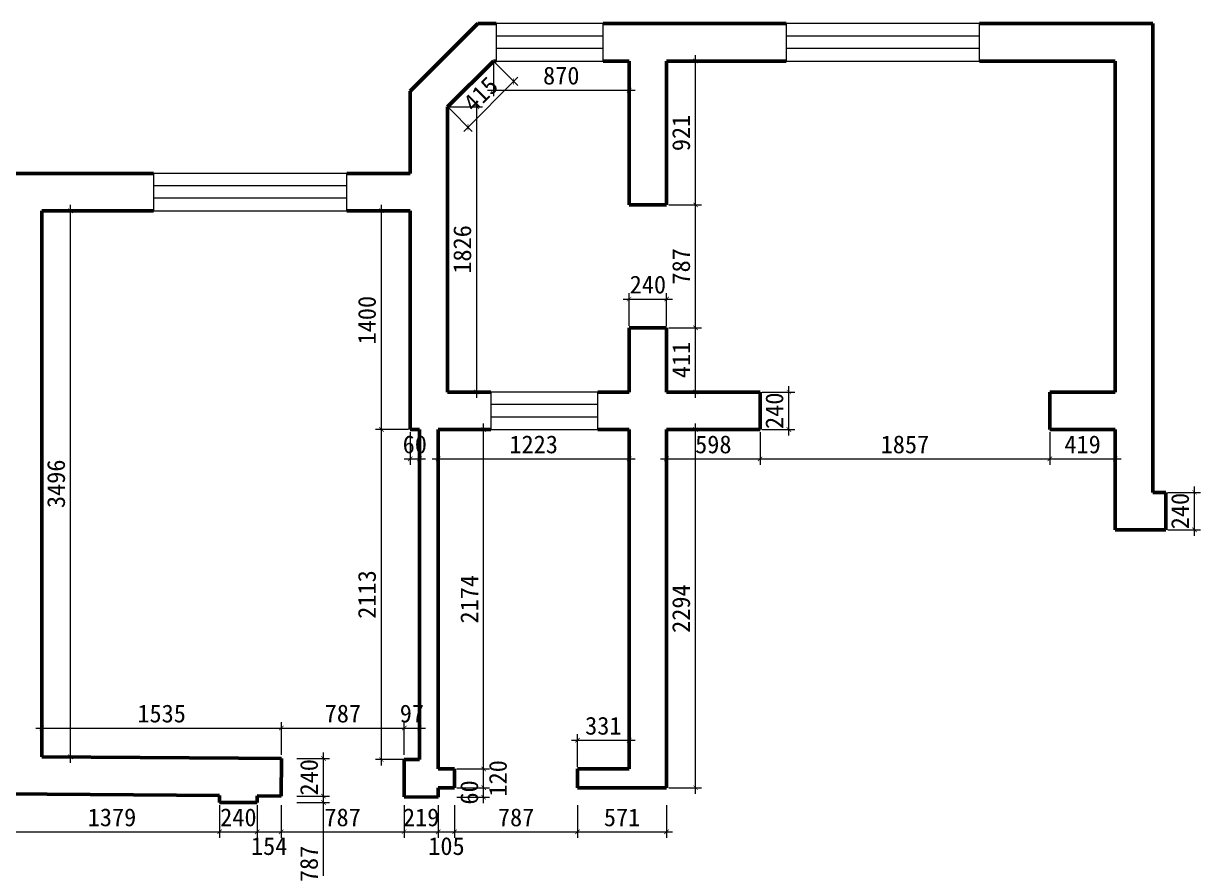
# Model space of a CAD drawing. Header units: millimetres. Extents: x 0 to 44000, y -21025 to -3421.
# Drawn here: x 5163 to 12702, y -13562 to -8153 of the extents above; entities that cross this region are included whole.
import ezdxf

# ---------------------------------------------------------------- set-up
doc = ezdxf.new("R2010")
doc.units = ezdxf.units.MM
doc.layers.get('0').update_dxf_attribs({"lineweight": 13})
doc.layers.add('BS-非承重墙', color=7, linetype='Continuous', lineweight=50)
doc.layers.add('DS-门窗', color=7, linetype='Continuous', lineweight=13)
doc.layers.add('SH-尺寸标注', color=32, linetype='Continuous')
doc.styles.get("Standard").update_dxf_attribs({"font": 'SimSun.ttf'})
doc.dimstyles.new('D_16_1.5', dxfattribs={"dimtxt": 114.285719, "dimasz": 28.57143, "dimexe": 38.09524, "dimexo": 0, "dimgap": 0, "dimtad": 1, "dimdec": 0, "dimzin": 1, "dimdsep": 46, "dimtxsty": 'Standard', "dimblk": 'ARCHTICK', "dimcen": 0.09, "dimdle": 38.09524, "dimclrd": 252, "dimclre": 252, "dimclrt": 134, "dimadec": 0, "dimazin": 0, "dimtfac": 1, "dimtdec": 4, "dimtix": 1, "dimtmove": 2, "dimatfit": 3, "dimfxl": 171.428579, "dimfxlon": 1, "dimtolj": 1, "dimtzin": 0, "dimlwd": 9, "dimlwe": 9, "dimarcsym": 0})

# ---------------------------------------------------------------- blocks, each defined once
blk = doc.blocks.new('WINDOW_9e0786a6b8918f7c342819c580b3edcd_699746a6b8464565a727d0ed89f50dfb')
at = {"layer": 'DS-门窗', "color": 60, "linetype": 'Continuous', "ltscale": 2}
for p, q in [((-1135.9, 2353.6), (-1821.2, 2353.6)), ((-1821.2, 2353.6), (-1821.2, 2113.6)), ((-1135.9, 2113.6), (-1135.9, 2353.6)), ((-1135.9, 2273.6), (-1821.2, 2273.6)), ((-1135.9, 2193.6), (-1821.2, 2193.6)), ((-1821.2, 2113.6), (-1135.9, 2113.6))]:
    blk.add_line(p, q, dxfattribs=at)
blk = doc.blocks.new('WINDOW_eede3d4e8a822b652b7783998cd47e11_e8eea54a83b44914b88237e5be9b18fd')
at = {"layer": 'DS-门窗', "color": 60, "linetype": 'Continuous', "ltscale": 2}
for p, q in [((-1102, 4712.9), (-1787.3, 4712.9)), ((-1787.3, 4712.9), (-1787.3, 4472.9)), ((-1102, 4472.9), (-1102, 4712.9)), ((-1102, 4632.9), (-1787.3, 4632.9)), ((-1102, 4552.9), (-1787.3, 4552.9)), ((-1787.3, 4472.9), (-1102, 4472.9))]:
    blk.add_line(p, q, dxfattribs=at)
blk = doc.blocks.new('WINDOW_36da3f5ccc369a2875893b4bf0e6b57e_f8f34f1c91b94fdc904ccb70ce58f8c9')
at = {"layer": 'DS-门窗', "color": 60, "linetype": 'Continuous', "ltscale": 2}
for p, q in [((-2745, 3753.8), (-3983.5, 3753.8)), ((-3983.5, 3753.8), (-3983.5, 3513.8)), ((-2745, 3513.8), (-2745, 3753.8)), ((-2745, 3673.8), (-3983.5, 3673.8)), ((-2745, 3593.8), (-3983.5, 3593.8)), ((-3983.5, 3513.8), (-2745, 3513.8))]:
    blk.add_line(p, q, dxfattribs=at)
blk = doc.blocks.new('WINDOW_707d98e14a61741e5bc26cd956e82e5f_e1ac6724f8ff4288a9cb535b9c8ccb21')
at = {"layer": 'DS-门窗', "color": 60, "linetype": 'Continuous', "ltscale": 2}
for p, q in [((1307.5, 4712.9), (69, 4712.9)), ((69, 4712.9), (69, 4472.9)), ((1307.5, 4472.9), (1307.5, 4712.9)), ((1307.5, 4632.9), (69, 4632.9)), ((1307.5, 4552.9), (69, 4552.9)), ((69, 4472.9), (1307.5, 4472.9))]:
    blk.add_line(p, q, dxfattribs=at)
blk = doc.blocks.new('_ArchTick')
at = {"color": 0, "linetype": 'ByBlock', "const_width": 0.15}
blk.add_lwpolyline([(-0.5, -0.5), (0.5, 0.5)], dxfattribs=at)
blk = doc.blocks.new('*D152')
at = {"layer": 'Defpoints', "color": 0}
for p in [(5040.2, -13156.4), (6419.4, -13156.4), (6419.4, -13327.8)]:
    blk.add_point(p, dxfattribs=at)
at = {"layer": 'SH-尺寸标注', "color": 252, "linetype": 'Continuous', "lineweight": 9}
for p, q in [((5040.2, -13156.4), (5040.2, -13365.9)), ((6419.4, -13156.4), (6419.4, -13365.9)), ((5002.1, -13327.8), (6457.5, -13327.8))]:
    blk.add_line(p, q, dxfattribs=at)
at = {"layer": 'SH-尺寸标注', "color": 252, "lineweight": 9, "xscale": 28.57142986910685, "yscale": 28.57142986910685, "zscale": 28.57142986910685, "rotation": 180}
blk.add_blockref('_ArchTick', (5040.2, -13327.8), dxfattribs=at)
at = {"layer": 'SH-尺寸标注', "color": 252, "lineweight": 9, "xscale": 28.57142986910685, "yscale": 28.57142986910685, "zscale": 28.57142986910685}
blk.add_blockref('_ArchTick', (6419.4, -13327.8), dxfattribs=at)
at = {"layer": 'SH-尺寸标注', "color": 134, "insert": (5729.8, -13235.9), "char_height": 114.29, "attachment_point": 5}
blk.add_mtext('\\A1;1379', dxfattribs=at)
blk = doc.blocks.new('*D151')
at = {"layer": 'Defpoints', "color": 0}
for p in [(6419.4, -13156.4), (6659.4, -13156.4), (6659.4, -13327.8)]:
    blk.add_point(p, dxfattribs=at)
at = {"layer": 'SH-尺寸标注', "color": 252, "linetype": 'Continuous', "lineweight": 9}
for p, q in [((6419.4, -13156.4), (6419.4, -13365.9)), ((6659.4, -13156.4), (6659.4, -13365.9)), ((6381.3, -13327.8), (6697.5, -13327.8))]:
    blk.add_line(p, q, dxfattribs=at)
at = {"layer": 'SH-尺寸标注', "color": 252, "lineweight": 9, "xscale": 28.57142986910685, "yscale": 28.57142986910685, "zscale": 28.57142986910685, "rotation": 180}
blk.add_blockref('_ArchTick', (6419.4, -13327.8), dxfattribs=at)
at = {"layer": 'SH-尺寸标注', "color": 252, "lineweight": 9, "xscale": 28.57142986910685, "yscale": 28.57142986910685, "zscale": 28.57142986910685}
blk.add_blockref('_ArchTick', (6659.4, -13327.8), dxfattribs=at)
at = {"layer": 'SH-尺寸标注', "color": 134, "insert": (6539.4, -13235.9), "char_height": 114.29, "attachment_point": 5}
blk.add_mtext('\\A1;240', dxfattribs=at)
blk = doc.blocks.new('*D150')
at = {"layer": 'Defpoints', "color": 0}
for p in [(6659.4, -13156.4), (6813.6, -13156.4), (6813.6, -13327.8)]:
    blk.add_point(p, dxfattribs=at)
at = {"layer": 'SH-尺寸标注', "color": 252, "linetype": 'Continuous', "lineweight": 9}
for p, q in [((6659.4, -13156.4), (6659.4, -13365.9)), ((6813.6, -13156.4), (6813.6, -13365.9)), ((6621.3, -13327.8), (6851.7, -13327.8))]:
    blk.add_line(p, q, dxfattribs=at)
at = {"layer": 'SH-尺寸标注', "color": 252, "lineweight": 9, "xscale": 28.57142986910685, "yscale": 28.57142986910685, "zscale": 28.57142986910685, "rotation": 180}
blk.add_blockref('_ArchTick', (6659.4, -13327.8), dxfattribs=at)
at = {"layer": 'SH-尺寸标注', "color": 252, "lineweight": 9, "xscale": 28.57142986910685, "yscale": 28.57142986910685, "zscale": 28.57142986910685}
blk.add_blockref('_ArchTick', (6813.6, -13327.8), dxfattribs=at)
at = {"layer": 'SH-尺寸标注', "color": 134, "insert": (6736.5, -13419.8), "char_height": 114.29, "attachment_point": 5}
blk.add_mtext('\\A1;154', dxfattribs=at)
blk = doc.blocks.new('*D149')
at = {"layer": 'Defpoints', "color": 0}
for p in [(6813.6, -13156.4), (7600.7, -13156.4), (7600.7, -13327.8)]:
    blk.add_point(p, dxfattribs=at)
at = {"layer": 'SH-尺寸标注', "color": 252, "linetype": 'Continuous', "lineweight": 9}
for p, q in [((6813.6, -13156.4), (6813.6, -13365.9)), ((7600.7, -13156.4), (7600.7, -13365.9)), ((6775.6, -13327.8), (7638.8, -13327.8))]:
    blk.add_line(p, q, dxfattribs=at)
at = {"layer": 'SH-尺寸标注', "color": 252, "lineweight": 9, "xscale": 28.57142986910685, "yscale": 28.57142986910685, "zscale": 28.57142986910685, "rotation": 180}
blk.add_blockref('_ArchTick', (6813.6, -13327.8), dxfattribs=at)
at = {"layer": 'SH-尺寸标注', "color": 252, "lineweight": 9, "xscale": 28.57142986910685, "yscale": 28.57142986910685, "zscale": 28.57142986910685}
blk.add_blockref('_ArchTick', (7600.7, -13327.8), dxfattribs=at)
at = {"layer": 'SH-尺寸标注', "color": 134, "insert": (7207.2, -13235.9), "char_height": 114.29, "attachment_point": 5}
blk.add_mtext('\\A1;787', dxfattribs=at)
blk = doc.blocks.new('*D148')
at = {"layer": 'Defpoints', "color": 0}
for p in [(7600.7, -13156.4), (7819.6, -13156.4), (7819.6, -13327.8)]:
    blk.add_point(p, dxfattribs=at)
at = {"layer": 'SH-尺寸标注', "color": 252, "linetype": 'Continuous', "lineweight": 9}
for p, q in [((7600.7, -13156.4), (7600.7, -13365.9)), ((7819.6, -13156.4), (7819.6, -13365.9)), ((7562.6, -13327.8), (7857.7, -13327.8))]:
    blk.add_line(p, q, dxfattribs=at)
at = {"layer": 'SH-尺寸标注', "color": 252, "lineweight": 9, "xscale": 28.57142986910685, "yscale": 28.57142986910685, "zscale": 28.57142986910685, "rotation": 180}
blk.add_blockref('_ArchTick', (7600.7, -13327.8), dxfattribs=at)
at = {"layer": 'SH-尺寸标注', "color": 252, "lineweight": 9, "xscale": 28.57142986910685, "yscale": 28.57142986910685, "zscale": 28.57142986910685}
blk.add_blockref('_ArchTick', (7819.6, -13327.8), dxfattribs=at)
at = {"layer": 'SH-尺寸标注', "color": 134, "insert": (7710.2, -13235.9), "char_height": 114.29, "attachment_point": 5}
blk.add_mtext('\\A1;219', dxfattribs=at)
blk = doc.blocks.new('*D147')
at = {"layer": 'Defpoints', "color": 0}
for p in [(7819.6, -13156.4), (7924.9, -13156.4), (7924.9, -13327.8)]:
    blk.add_point(p, dxfattribs=at)
at = {"layer": 'SH-尺寸标注', "color": 252, "linetype": 'Continuous', "lineweight": 9}
for p, q in [((7819.6, -13156.4), (7819.6, -13365.9)), ((7924.9, -13156.4), (7924.9, -13365.9)), ((7781.6, -13327.8), (7963, -13327.8))]:
    blk.add_line(p, q, dxfattribs=at)
at = {"layer": 'SH-尺寸标注', "color": 252, "lineweight": 9, "xscale": 28.57142986910685, "yscale": 28.57142986910685, "zscale": 28.57142986910685, "rotation": 180}
blk.add_blockref('_ArchTick', (7819.6, -13327.8), dxfattribs=at)
at = {"layer": 'SH-尺寸标注', "color": 252, "lineweight": 9, "xscale": 28.57142986910685, "yscale": 28.57142986910685, "zscale": 28.57142986910685}
blk.add_blockref('_ArchTick', (7924.9, -13327.8), dxfattribs=at)
at = {"layer": 'SH-尺寸标注', "color": 134, "insert": (7872.3, -13419.8), "char_height": 114.29, "attachment_point": 5}
blk.add_mtext('\\A1;105', dxfattribs=at)
blk = doc.blocks.new('*D146')
at = {"layer": 'Defpoints', "color": 0}
for p in [(7924.9, -13156.4), (8712, -13156.4), (8712, -13327.8)]:
    blk.add_point(p, dxfattribs=at)
at = {"layer": 'SH-尺寸标注', "color": 252, "linetype": 'Continuous', "lineweight": 9}
for p, q in [((7924.9, -13156.4), (7924.9, -13365.9)), ((8712, -13156.4), (8712, -13365.9)), ((7886.8, -13327.8), (8750.1, -13327.8))]:
    blk.add_line(p, q, dxfattribs=at)
at = {"layer": 'SH-尺寸标注', "color": 252, "lineweight": 9, "xscale": 28.57142986910685, "yscale": 28.57142986910685, "zscale": 28.57142986910685, "rotation": 180}
blk.add_blockref('_ArchTick', (7924.9, -13327.8), dxfattribs=at)
at = {"layer": 'SH-尺寸标注', "color": 252, "lineweight": 9, "xscale": 28.57142986910685, "yscale": 28.57142986910685, "zscale": 28.57142986910685}
blk.add_blockref('_ArchTick', (8712, -13327.8), dxfattribs=at)
at = {"layer": 'SH-尺寸标注', "color": 134, "insert": (8318.5, -13235.9), "char_height": 114.29, "attachment_point": 5}
blk.add_mtext('\\A1;787', dxfattribs=at)
blk = doc.blocks.new('*D145')
at = {"layer": 'Defpoints', "color": 0}
for p in [(8712, -13156.4), (9282.6, -13156.4), (9282.6, -13327.8)]:
    blk.add_point(p, dxfattribs=at)
at = {"layer": 'SH-尺寸标注', "color": 252, "linetype": 'Continuous', "lineweight": 9}
for p, q in [((8712, -13156.4), (8712, -13365.9)), ((9282.6, -13156.4), (9282.6, -13365.9)), ((8673.9, -13327.8), (9320.7, -13327.8))]:
    blk.add_line(p, q, dxfattribs=at)
at = {"layer": 'SH-尺寸标注', "color": 252, "lineweight": 9, "xscale": 28.57142986910685, "yscale": 28.57142986910685, "zscale": 28.57142986910685, "rotation": 180}
blk.add_blockref('_ArchTick', (8712, -13327.8), dxfattribs=at)
at = {"layer": 'SH-尺寸标注', "color": 252, "lineweight": 9, "xscale": 28.57142986910685, "yscale": 28.57142986910685, "zscale": 28.57142986910685}
blk.add_blockref('_ArchTick', (9282.6, -13327.8), dxfattribs=at)
at = {"layer": 'SH-尺寸标注', "color": 134, "insert": (8997.3, -13235.9), "char_height": 114.29, "attachment_point": 5}
blk.add_mtext('\\A1;571', dxfattribs=at)
blk = doc.blocks.new('*D141')
at = {"layer": 'Defpoints', "color": 0}
for p in [(6815.4, -12663.2), (5280.2, -12834.6), (6815.4, -12834.6)]:
    blk.add_point(p, dxfattribs=at)
at = {"layer": 'SH-尺寸标注', "color": 252, "linetype": 'Continuous', "lineweight": 9}
for p, q in [((5242.1, -12663.2), (6853.5, -12663.2)), ((5280.2, -12834.6), (5280.2, -12625.1)), ((6815.4, -12834.6), (6815.4, -12625.1))]:
    blk.add_line(p, q, dxfattribs=at)
at = {"layer": 'SH-尺寸标注', "color": 252, "lineweight": 9, "xscale": 28.57142986910685, "yscale": 28.57142986910685, "zscale": 28.57142986910685, "rotation": 180}
blk.add_blockref('_ArchTick', (5280.2, -12663.2), dxfattribs=at)
at = {"layer": 'SH-尺寸标注', "color": 252, "lineweight": 9, "xscale": 28.57142986910685, "yscale": 28.57142986910685, "zscale": 28.57142986910685}
blk.add_blockref('_ArchTick', (6815.4, -12663.2), dxfattribs=at)
at = {"layer": 'SH-尺寸标注', "color": 134, "insert": (6047.8, -12571.2), "char_height": 114.29, "attachment_point": 5}
blk.add_mtext('\\A1;1535', dxfattribs=at)
blk = doc.blocks.new('*D140')
at = {"layer": 'Defpoints', "color": 0}
for p in [(7602.4, -12663.2), (6815.4, -12834.6), (7602.4, -12834.6)]:
    blk.add_point(p, dxfattribs=at)
at = {"layer": 'SH-尺寸标注', "color": 252, "linetype": 'Continuous', "lineweight": 9}
for p, q in [((6777.3, -12663.2), (7640.5, -12663.2)), ((6815.4, -12834.6), (6815.4, -12625.1)), ((7602.4, -12834.6), (7602.4, -12625.1))]:
    blk.add_line(p, q, dxfattribs=at)
at = {"layer": 'SH-尺寸标注', "color": 252, "lineweight": 9, "xscale": 28.57142986910685, "yscale": 28.57142986910685, "zscale": 28.57142986910685, "rotation": 180}
blk.add_blockref('_ArchTick', (6815.4, -12663.2), dxfattribs=at)
at = {"layer": 'SH-尺寸标注', "color": 252, "lineweight": 9, "xscale": 28.57142986910685, "yscale": 28.57142986910685, "zscale": 28.57142986910685}
blk.add_blockref('_ArchTick', (7602.4, -12663.2), dxfattribs=at)
at = {"layer": 'SH-尺寸标注', "color": 134, "insert": (7208.9, -12571.2), "char_height": 114.29, "attachment_point": 5}
blk.add_mtext('\\A1;787', dxfattribs=at)
blk = doc.blocks.new('*D139')
at = {"layer": 'Defpoints', "color": 0}
for p in [(7699.6, -12663.2), (7602.4, -12834.6), (7699.6, -12834.6)]:
    blk.add_point(p, dxfattribs=at)
at = {"layer": 'SH-尺寸标注', "color": 252, "linetype": 'Continuous', "lineweight": 9}
for p, q in [((7564.3, -12663.2), (7737.7, -12663.2)), ((7602.4, -12834.6), (7602.4, -12625.1)), ((7699.6, -12834.6), (7699.6, -12625.1))]:
    blk.add_line(p, q, dxfattribs=at)
at = {"layer": 'SH-尺寸标注', "color": 252, "lineweight": 9, "xscale": 28.57142986910685, "yscale": 28.57142986910685, "zscale": 28.57142986910685, "rotation": 180}
blk.add_blockref('_ArchTick', (7602.4, -12663.2), dxfattribs=at)
at = {"layer": 'SH-尺寸标注', "color": 252, "lineweight": 9, "xscale": 28.57142986910685, "yscale": 28.57142986910685, "zscale": 28.57142986910685}
blk.add_blockref('_ArchTick', (7699.6, -12663.2), dxfattribs=at)
at = {"layer": 'SH-尺寸标注', "color": 134, "insert": (7651, -12571.2), "char_height": 114.29, "attachment_point": 5}
blk.add_mtext('\\A1;97', dxfattribs=at)
blk = doc.blocks.new('*D138')
at = {"layer": 'Defpoints', "color": 0}
for p in [(9042.6, -12741.3), (8712, -12912.7), (9042.6, -12912.7)]:
    blk.add_point(p, dxfattribs=at)
at = {"layer": 'SH-尺寸标注', "color": 252, "linetype": 'Continuous', "lineweight": 9}
for p, q in [((8712, -12912.7), (8712, -12703.2)), ((9042.6, -12912.7), (9042.6, -12703.2)), ((8673.9, -12741.3), (9080.7, -12741.3))]:
    blk.add_line(p, q, dxfattribs=at)
at = {"layer": 'SH-尺寸标注', "color": 252, "lineweight": 9, "xscale": 28.57142986910685, "yscale": 28.57142986910685, "zscale": 28.57142986910685, "rotation": 180}
blk.add_blockref('_ArchTick', (8712, -12741.3), dxfattribs=at)
at = {"layer": 'SH-尺寸标注', "color": 252, "lineweight": 9, "xscale": 28.57142986910685, "yscale": 28.57142986910685, "zscale": 28.57142986910685}
blk.add_blockref('_ArchTick', (9042.6, -12741.3), dxfattribs=at)
at = {"layer": 'SH-尺寸标注', "color": 134, "insert": (8877.3, -12649.3), "char_height": 114.29, "attachment_point": 5}
blk.add_mtext('\\A1;331', dxfattribs=at)
blk = doc.blocks.new('*D136')
at = {"layer": 'Defpoints', "color": 0}
for p in [(9282.6, -9916.7), (9042.6, -10088.2), (9282.6, -10088.2)]:
    blk.add_point(p, dxfattribs=at)
at = {"layer": 'SH-尺寸标注', "color": 252, "linetype": 'Continuous', "lineweight": 9}
for p, q in [((9004.5, -9916.7), (9320.7, -9916.7)), ((9042.6, -10088.2), (9042.6, -9878.6)), ((9282.6, -10088.2), (9282.6, -9878.6))]:
    blk.add_line(p, q, dxfattribs=at)
at = {"layer": 'SH-尺寸标注', "color": 252, "lineweight": 9, "xscale": 28.57142986910685, "yscale": 28.57142986910685, "zscale": 28.57142986910685, "rotation": 180}
blk.add_blockref('_ArchTick', (9042.6, -9916.7), dxfattribs=at)
at = {"layer": 'SH-尺寸标注', "color": 252, "lineweight": 9, "xscale": 28.57142986910685, "yscale": 28.57142986910685, "zscale": 28.57142986910685}
blk.add_blockref('_ArchTick', (9282.6, -9916.7), dxfattribs=at)
at = {"layer": 'SH-尺寸标注', "color": 134, "insert": (9162.6, -9824.8), "char_height": 114.29, "attachment_point": 5}
blk.add_mtext('\\A1;240', dxfattribs=at)
blk = doc.blocks.new('*D135')
at = {"layer": 'Defpoints', "color": 0}
for p in [(7639.6, -10768.4), (7699.6, -10768.4), (7699.6, -10939.9)]:
    blk.add_point(p, dxfattribs=at)
at = {"layer": 'SH-尺寸标注', "color": 252, "linetype": 'Continuous', "lineweight": 9}
for p, q in [((7639.6, -10768.4), (7639.6, -10977.9)), ((7699.6, -10768.4), (7699.6, -10977.9)), ((7601.6, -10939.9), (7737.7, -10939.9))]:
    blk.add_line(p, q, dxfattribs=at)
at = {"layer": 'SH-尺寸标注', "color": 252, "lineweight": 9, "xscale": 28.57142986910685, "yscale": 28.57142986910685, "zscale": 28.57142986910685, "rotation": 180}
blk.add_blockref('_ArchTick', (7639.6, -10939.9), dxfattribs=at)
at = {"layer": 'SH-尺寸标注', "color": 252, "lineweight": 9, "xscale": 28.57142986910685, "yscale": 28.57142986910685, "zscale": 28.57142986910685}
blk.add_blockref('_ArchTick', (7699.6, -10939.9), dxfattribs=at)
at = {"layer": 'SH-尺寸标注', "color": 134, "insert": (7669.6, -10847.9), "char_height": 114.29, "attachment_point": 5}
blk.add_mtext('\\A1;60', dxfattribs=at)
blk = doc.blocks.new('*D134')
at = {"layer": 'Defpoints', "color": 0}
for p in [(7819.6, -10768.4), (9042.6, -10768.4), (9042.6, -10939.9)]:
    blk.add_point(p, dxfattribs=at)
at = {"layer": 'SH-尺寸标注', "color": 252, "linetype": 'Continuous', "lineweight": 9}
for p, q in [((7819.6, -10768.4), (7819.6, -10977.9)), ((9042.6, -10768.4), (9042.6, -10977.9)), ((7781.6, -10939.9), (9080.7, -10939.9))]:
    blk.add_line(p, q, dxfattribs=at)
at = {"layer": 'SH-尺寸标注', "color": 252, "lineweight": 9, "xscale": 28.57142986910685, "yscale": 28.57142986910685, "zscale": 28.57142986910685, "rotation": 180}
blk.add_blockref('_ArchTick', (7819.6, -10939.9), dxfattribs=at)
at = {"layer": 'SH-尺寸标注', "color": 252, "lineweight": 9, "xscale": 28.57142986910685, "yscale": 28.57142986910685, "zscale": 28.57142986910685}
blk.add_blockref('_ArchTick', (9042.6, -10939.9), dxfattribs=at)
at = {"layer": 'SH-尺寸标注', "color": 134, "insert": (8431.1, -10847.9), "char_height": 114.29, "attachment_point": 5}
blk.add_mtext('\\A1;1223', dxfattribs=at)
blk = doc.blocks.new('*D133')
at = {"layer": 'Defpoints', "color": 0}
for p in [(9282.6, -10768.4), (9881.1, -10768.4), (9881.1, -10939.9)]:
    blk.add_point(p, dxfattribs=at)
at = {"layer": 'SH-尺寸标注', "color": 252, "linetype": 'Continuous', "lineweight": 9}
for p, q in [((9282.6, -10768.4), (9282.6, -10977.9)), ((9881.1, -10768.4), (9881.1, -10977.9)), ((9244.5, -10939.9), (9919.2, -10939.9))]:
    blk.add_line(p, q, dxfattribs=at)
at = {"layer": 'SH-尺寸标注', "color": 252, "lineweight": 9, "xscale": 28.57142986910685, "yscale": 28.57142986910685, "zscale": 28.57142986910685, "rotation": 180}
blk.add_blockref('_ArchTick', (9282.6, -10939.9), dxfattribs=at)
at = {"layer": 'SH-尺寸标注', "color": 252, "lineweight": 9, "xscale": 28.57142986910685, "yscale": 28.57142986910685, "zscale": 28.57142986910685}
blk.add_blockref('_ArchTick', (9881.1, -10939.9), dxfattribs=at)
at = {"layer": 'SH-尺寸标注', "color": 134, "insert": (9581.8, -10847.9), "char_height": 114.29, "attachment_point": 5}
blk.add_mtext('\\A1;598', dxfattribs=at)
blk = doc.blocks.new('*D132')
at = {"layer": 'Defpoints', "color": 0}
for p in [(9881.1, -10768.4), (11737.6, -10768.4), (11737.6, -10939.9)]:
    blk.add_point(p, dxfattribs=at)
at = {"layer": 'SH-尺寸标注', "color": 252, "linetype": 'Continuous', "lineweight": 9}
for p, q in [((9881.1, -10768.4), (9881.1, -10977.9)), ((11737.6, -10768.4), (11737.6, -10977.9)), ((9843, -10939.9), (11775.7, -10939.9))]:
    blk.add_line(p, q, dxfattribs=at)
at = {"layer": 'SH-尺寸标注', "color": 252, "lineweight": 9, "xscale": 28.57142986910685, "yscale": 28.57142986910685, "zscale": 28.57142986910685, "rotation": 180}
blk.add_blockref('_ArchTick', (9881.1, -10939.9), dxfattribs=at)
at = {"layer": 'SH-尺寸标注', "color": 252, "lineweight": 9, "xscale": 28.57142986910685, "yscale": 28.57142986910685, "zscale": 28.57142986910685}
blk.add_blockref('_ArchTick', (11737.6, -10939.9), dxfattribs=at)
at = {"layer": 'SH-尺寸标注', "color": 134, "insert": (10809.3, -10847.9), "char_height": 114.29, "attachment_point": 5}
blk.add_mtext('\\A1;1857', dxfattribs=at)
blk = doc.blocks.new('*D131')
at = {"layer": 'Defpoints', "color": 0}
for p in [(11737.6, -10768.4), (12156.8, -10768.4), (12156.8, -10939.9)]:
    blk.add_point(p, dxfattribs=at)
at = {"layer": 'SH-尺寸标注', "color": 252, "linetype": 'Continuous', "lineweight": 9}
for p, q in [((11737.6, -10768.4), (11737.6, -10977.9)), ((12156.8, -10768.4), (12156.8, -10977.9)), ((11699.5, -10939.9), (12194.9, -10939.9))]:
    blk.add_line(p, q, dxfattribs=at)
at = {"layer": 'SH-尺寸标注', "color": 252, "lineweight": 9, "xscale": 28.57142986910685, "yscale": 28.57142986910685, "zscale": 28.57142986910685, "rotation": 180}
blk.add_blockref('_ArchTick', (11737.6, -10939.9), dxfattribs=at)
at = {"layer": 'SH-尺寸标注', "color": 252, "lineweight": 9, "xscale": 28.57142986910685, "yscale": 28.57142986910685, "zscale": 28.57142986910685}
blk.add_blockref('_ArchTick', (12156.8, -10939.9), dxfattribs=at)
at = {"layer": 'SH-尺寸标注', "color": 134, "insert": (11947.2, -10847.9), "char_height": 114.29, "attachment_point": 5}
blk.add_mtext('\\A1;419', dxfattribs=at)
blk = doc.blocks.new('*D125')
at = {"layer": 'Defpoints', "color": 0}
for p in [(8172.9, -8407.3), (9042.6, -8407.3), (9042.6, -8578.7)]:
    blk.add_point(p, dxfattribs=at)
at = {"layer": 'SH-尺寸标注', "color": 252, "linetype": 'Continuous', "lineweight": 9}
for p, q in [((8172.9, -8407.3), (8172.9, -8616.8)), ((9042.6, -8407.3), (9042.6, -8616.8)), ((8134.8, -8578.7), (9080.7, -8578.7))]:
    blk.add_line(p, q, dxfattribs=at)
at = {"layer": 'SH-尺寸标注', "color": 252, "lineweight": 9, "xscale": 28.57142986910685, "yscale": 28.57142986910685, "zscale": 28.57142986910685, "rotation": 180}
blk.add_blockref('_ArchTick', (8172.9, -8578.7), dxfattribs=at)
at = {"layer": 'SH-尺寸标注', "color": 252, "lineweight": 9, "xscale": 28.57142986910685, "yscale": 28.57142986910685, "zscale": 28.57142986910685}
blk.add_blockref('_ArchTick', (9042.6, -8578.7), dxfattribs=at)
at = {"layer": 'SH-尺寸标注', "color": 134, "insert": (8607.7, -8486.7), "char_height": 114.29, "attachment_point": 5}
blk.add_mtext('\\A1;870', dxfattribs=at)
blk = doc.blocks.new('*D122')
at = {"layer": 'Defpoints', "color": 0}
for p in [(8182, -8401.9), (8303.2, -8523.1), (7888.8, -8695.1)]:
    blk.add_point(p, dxfattribs=at)
at = {"layer": 'SH-尺寸标注', "color": 252, "linetype": 'Continuous', "lineweight": 9}
for p, q in [((8182, -8401.9), (8330.2, -8550.1)), ((7983.1, -8843.3), (8330.2, -8496.2)), ((7888.8, -8695.1), (8037, -8843.3))]:
    blk.add_line(p, q, dxfattribs=at)
at = {"layer": 'SH-尺寸标注', "color": 252, "lineweight": 9, "xscale": 28.57142986910685, "yscale": 28.57142986910685, "zscale": 28.57142986910685}
for p, rotation in [((8303.2, -8523.1), 44.99999999999974), ((8010, -8816.3), 224.9999999999997)]:
    blk.add_blockref('_ArchTick', p, dxfattribs=dict(at, rotation=rotation))
at = {"layer": 'SH-尺寸标注', "color": 134, "insert": (8091.6, -8604.7), "char_height": 114.29, "attachment_point": 5, "rotation": 45}
blk.add_mtext('\\A1;415', dxfattribs=at)
blk = doc.blocks.new('*D121')
at = {"layer": 'Defpoints', "color": 0}
for p in [(7939.2, -13045.6), (7939.2, -13106.1), (8110.6, -13045.6)]:
    blk.add_point(p, dxfattribs=at)
at = {"layer": 'SH-尺寸标注', "color": 252, "linetype": 'Continuous', "lineweight": 9}
for p, q in [((8110.6, -13144.2), (8110.6, -13007.5)), ((7939.2, -13045.6), (8148.7, -13045.6)), ((7939.2, -13106.1), (8148.7, -13106.1))]:
    blk.add_line(p, q, dxfattribs=at)
at = {"layer": 'SH-尺寸标注', "color": 252, "lineweight": 9, "xscale": 28.57142986910685, "yscale": 28.57142986910685, "zscale": 28.57142986910685}
for p, rotation in [((8110.6, -13045.6), 90), ((8110.6, -13106.1), 270)]:
    blk.add_blockref('_ArchTick', p, dxfattribs=dict(at, rotation=rotation))
at = {"layer": 'SH-尺寸标注', "color": 134, "insert": (8018.7, -13075.8), "char_height": 114.29, "attachment_point": 5, "rotation": 90}
blk.add_mtext('\\A1;60', dxfattribs=at)
blk = doc.blocks.new('*D120')
at = {"layer": 'Defpoints', "color": 0}
for p in [(7939.2, -12925.6), (8110.6, -12925.6), (7939.2, -13045.6)]:
    blk.add_point(p, dxfattribs=at)
at = {"layer": 'SH-尺寸标注', "color": 252, "linetype": 'Continuous', "lineweight": 9}
for p, q in [((8110.6, -13083.7), (8110.6, -12887.5)), ((7939.2, -12925.6), (8148.7, -12925.6)), ((7939.2, -13045.6), (8148.7, -13045.6))]:
    blk.add_line(p, q, dxfattribs=at)
at = {"layer": 'SH-尺寸标注', "color": 252, "lineweight": 9, "xscale": 28.57142986910685, "yscale": 28.57142986910685, "zscale": 28.57142986910685}
for p, rotation in [((8110.6, -12925.6), 90), ((8110.6, -13045.6), 270)]:
    blk.add_blockref('_ArchTick', p, dxfattribs=dict(at, rotation=rotation))
at = {"layer": 'SH-尺寸标注', "color": 134, "insert": (8202.6, -12985.6), "char_height": 114.29, "attachment_point": 5, "rotation": 90}
blk.add_mtext('\\A1;120', dxfattribs=at)
blk = doc.blocks.new('*D119')
at = {"layer": 'Defpoints', "color": 0}
for p in [(7939.2, -10752), (8110.6, -10752), (7939.2, -12925.6)]:
    blk.add_point(p, dxfattribs=at)
at = {"layer": 'SH-尺寸标注', "color": 252, "linetype": 'Continuous', "lineweight": 9}
for p, q in [((7939.2, -10752), (8148.7, -10752)), ((8110.6, -12963.7), (8110.6, -10713.9)), ((7939.2, -12925.6), (8148.7, -12925.6))]:
    blk.add_line(p, q, dxfattribs=at)
at = {"layer": 'SH-尺寸标注', "color": 252, "lineweight": 9, "xscale": 28.57142986910685, "yscale": 28.57142986910685, "zscale": 28.57142986910685}
for p, rotation in [((8110.6, -10752), 90), ((8110.6, -12925.6), 270)]:
    blk.add_blockref('_ArchTick', p, dxfattribs=dict(at, rotation=rotation))
at = {"layer": 'SH-尺寸标注', "color": 134, "insert": (8018.7, -11838.8), "char_height": 114.29, "attachment_point": 5, "rotation": 90}
blk.add_mtext('\\A1;2174', dxfattribs=at)
blk = doc.blocks.new('*D118')
at = {"layer": 'Defpoints', "color": 0}
for p in [(7894.8, -8686), (8066.2, -8686), (7894.8, -10512)]:
    blk.add_point(p, dxfattribs=at)
at = {"layer": 'SH-尺寸标注', "color": 252, "linetype": 'Continuous', "lineweight": 9}
for p, q in [((8066.2, -10550.1), (8066.2, -8647.9)), ((7894.8, -8686), (8104.3, -8686)), ((7894.8, -10512), (8104.3, -10512))]:
    blk.add_line(p, q, dxfattribs=at)
at = {"layer": 'SH-尺寸标注', "color": 252, "lineweight": 9, "xscale": 28.57142986910685, "yscale": 28.57142986910685, "zscale": 28.57142986910685}
for p, rotation in [((8066.2, -8686), 90), ((8066.2, -10512), 270)]:
    blk.add_blockref('_ArchTick', p, dxfattribs=dict(at, rotation=rotation))
at = {"layer": 'SH-尺寸标注', "color": 134, "insert": (7974.2, -9599), "char_height": 114.29, "attachment_point": 5, "rotation": 90}
blk.add_mtext('\\A1;1826', dxfattribs=at)
blk = doc.blocks.new('*D117')
at = {"layer": 'Defpoints', "color": 0}
for p in [(9296.7, -10752), (9468.1, -10752), (9296.7, -13045.6)]:
    blk.add_point(p, dxfattribs=at)
at = {"layer": 'SH-尺寸标注', "color": 252, "linetype": 'Continuous', "lineweight": 9}
for p, q in [((9296.7, -10752), (9506.2, -10752)), ((9468.1, -13083.7), (9468.1, -10713.9)), ((9296.7, -13045.6), (9506.2, -13045.6))]:
    blk.add_line(p, q, dxfattribs=at)
at = {"layer": 'SH-尺寸标注', "color": 252, "lineweight": 9, "xscale": 28.57142986910685, "yscale": 28.57142986910685, "zscale": 28.57142986910685}
for p, rotation in [((9468.1, -10752), 90), ((9468.1, -13045.6), 270)]:
    blk.add_blockref('_ArchTick', p, dxfattribs=dict(at, rotation=rotation))
at = {"layer": 'SH-尺寸标注', "color": 134, "insert": (9376.1, -11898.8), "char_height": 114.29, "attachment_point": 5, "rotation": 90}
blk.add_mtext('\\A1;2294', dxfattribs=at)
blk = doc.blocks.new('*D116')
at = {"layer": 'Defpoints', "color": 0}
for p in [(9296.7, -10100.9), (9468.1, -10100.9), (9296.7, -10512)]:
    blk.add_point(p, dxfattribs=at)
at = {"layer": 'SH-尺寸标注', "color": 252, "linetype": 'Continuous', "lineweight": 9}
for p, q in [((9296.7, -10100.9), (9506.2, -10100.9)), ((9468.1, -10550.1), (9468.1, -10062.8)), ((9296.7, -10512), (9506.2, -10512))]:
    blk.add_line(p, q, dxfattribs=at)
at = {"layer": 'SH-尺寸标注', "color": 252, "lineweight": 9, "xscale": 28.57142986910685, "yscale": 28.57142986910685, "zscale": 28.57142986910685}
for p, rotation in [((9468.1, -10100.9), 90), ((9468.1, -10512), 270)]:
    blk.add_blockref('_ArchTick', p, dxfattribs=dict(at, rotation=rotation))
at = {"layer": 'SH-尺寸标注', "color": 134, "insert": (9376.1, -10306.5), "char_height": 114.29, "attachment_point": 5, "rotation": 90}
blk.add_mtext('\\A1;411', dxfattribs=at)
blk = doc.blocks.new('*D115')
at = {"layer": 'Defpoints', "color": 0}
for p in [(9296.7, -9313.9), (9468.1, -9313.9), (9296.7, -10100.9)]:
    blk.add_point(p, dxfattribs=at)
at = {"layer": 'SH-尺寸标注', "color": 252, "linetype": 'Continuous', "lineweight": 9}
for p, q in [((9296.7, -9313.9), (9506.2, -9313.9)), ((9468.1, -10139), (9468.1, -9275.8)), ((9296.7, -10100.9), (9506.2, -10100.9))]:
    blk.add_line(p, q, dxfattribs=at)
at = {"layer": 'SH-尺寸标注', "color": 252, "lineweight": 9, "xscale": 28.57142986910685, "yscale": 28.57142986910685, "zscale": 28.57142986910685}
for p, rotation in [((9468.1, -9313.9), 90), ((9468.1, -10100.9), 270)]:
    blk.add_blockref('_ArchTick', p, dxfattribs=dict(at, rotation=rotation))
at = {"layer": 'SH-尺寸标注', "color": 134, "insert": (9376.1, -9707.4), "char_height": 114.29, "attachment_point": 5, "rotation": 90}
blk.add_mtext('\\A1;787', dxfattribs=at)
blk = doc.blocks.new('*D114')
at = {"layer": 'Defpoints', "color": 0}
for p in [(9296.7, -8392.7), (9468.1, -8392.7), (9296.7, -9313.9)]:
    blk.add_point(p, dxfattribs=at)
at = {"layer": 'SH-尺寸标注', "color": 252, "linetype": 'Continuous', "lineweight": 9}
for p, q in [((9468.1, -9352), (9468.1, -8354.7)), ((9296.7, -8392.7), (9506.2, -8392.7)), ((9296.7, -9313.9), (9506.2, -9313.9))]:
    blk.add_line(p, q, dxfattribs=at)
at = {"layer": 'SH-尺寸标注', "color": 252, "lineweight": 9, "xscale": 28.57142986910685, "yscale": 28.57142986910685, "zscale": 28.57142986910685}
for p, rotation in [((9468.1, -8392.7), 90), ((9468.1, -9313.9), 270)]:
    blk.add_blockref('_ArchTick', p, dxfattribs=dict(at, rotation=rotation))
at = {"layer": 'SH-尺寸标注', "color": 134, "insert": (9376.1, -8853.3), "char_height": 114.29, "attachment_point": 5, "rotation": 90}
blk.add_mtext('\\A1;921', dxfattribs=at)
blk = doc.blocks.new('*D110')
at = {"layer": 'Defpoints', "color": 0}
for p in [(6912.9, -13139.9), (7084.4, -13139.9), (6912.9, -13927)]:
    blk.add_point(p, dxfattribs=at)
at = {"layer": 'SH-尺寸标注', "color": 252, "linetype": 'Continuous', "lineweight": 9}
for p, q in [((7084.4, -13965.1), (7084.4, -13101.8)), ((6912.9, -13139.9), (7122.4, -13139.9)), ((6912.9, -13927), (7122.4, -13927))]:
    blk.add_line(p, q, dxfattribs=at)
at = {"layer": 'SH-尺寸标注', "color": 252, "lineweight": 9, "xscale": 28.57142986910685, "yscale": 28.57142986910685, "zscale": 28.57142986910685}
for p, rotation in [((7084.4, -13139.9), 90), ((7084.4, -13927), 270)]:
    blk.add_blockref('_ArchTick', p, dxfattribs=dict(at, rotation=rotation))
at = {"layer": 'SH-尺寸标注', "color": 134, "insert": (6992.4, -13533.5), "char_height": 114.29, "attachment_point": 5, "rotation": 90}
blk.add_mtext('\\A1;787', dxfattribs=at)
blk = doc.blocks.new('*D104')
at = {"layer": 'Defpoints', "color": 0}
for p in [(7455.5, -10752), (7626.9, -10752), (7626.9, -12865.2)]:
    blk.add_point(p, dxfattribs=at)
at = {"layer": 'SH-尺寸标注', "color": 252, "linetype": 'Continuous', "lineweight": 9}
for p, q in [((7626.9, -10752), (7417.4, -10752)), ((7455.5, -12903.3), (7455.5, -10713.9)), ((7626.9, -12865.2), (7417.4, -12865.2))]:
    blk.add_line(p, q, dxfattribs=at)
at = {"layer": 'SH-尺寸标注', "color": 252, "lineweight": 9, "xscale": 28.57142986910685, "yscale": 28.57142986910685, "zscale": 28.57142986910685}
for p, rotation in [((7455.5, -10752), 90), ((7455.5, -12865.2), 270)]:
    blk.add_blockref('_ArchTick', p, dxfattribs=dict(at, rotation=rotation))
at = {"layer": 'SH-尺寸标注', "color": 134, "insert": (7363.6, -11808.6), "char_height": 114.29, "attachment_point": 5, "rotation": 90}
blk.add_mtext('\\A1;2113', dxfattribs=at)
blk = doc.blocks.new('*D103')
at = {"layer": 'Defpoints', "color": 0}
for p in [(7455.5, -9351.8), (7626.9, -9351.8), (7626.9, -10752)]:
    blk.add_point(p, dxfattribs=at)
at = {"layer": 'SH-尺寸标注', "color": 252, "linetype": 'Continuous', "lineweight": 9}
for p, q in [((7455.5, -10790.1), (7455.5, -9313.7)), ((7626.9, -9351.8), (7417.4, -9351.8)), ((7626.9, -10752), (7417.4, -10752))]:
    blk.add_line(p, q, dxfattribs=at)
at = {"layer": 'SH-尺寸标注', "color": 252, "lineweight": 9, "xscale": 28.57142986910685, "yscale": 28.57142986910685, "zscale": 28.57142986910685}
for p, rotation in [((7455.5, -9351.8), 90), ((7455.5, -10752), 270)]:
    blk.add_blockref('_ArchTick', p, dxfattribs=dict(at, rotation=rotation))
at = {"layer": 'SH-尺寸标注', "color": 134, "insert": (7363.6, -10051.9), "char_height": 114.29, "attachment_point": 5, "rotation": 90}
blk.add_mtext('\\A1;1400', dxfattribs=at)
blk = doc.blocks.new('*D102')
at = {"layer": 'Defpoints', "color": 0}
for p in [(9894.1, -10512), (10065.6, -10512), (9894.1, -10752)]:
    blk.add_point(p, dxfattribs=at)
at = {"layer": 'SH-尺寸标注', "color": 252, "linetype": 'Continuous', "lineweight": 9}
for p, q in [((10065.6, -10790.1), (10065.6, -10473.9)), ((9894.1, -10512), (10103.7, -10512)), ((9894.1, -10752), (10103.7, -10752))]:
    blk.add_line(p, q, dxfattribs=at)
at = {"layer": 'SH-尺寸标注', "color": 252, "lineweight": 9, "xscale": 28.57142986910685, "yscale": 28.57142986910685, "zscale": 28.57142986910685}
for p, rotation in [((10065.6, -10512), 90), ((10065.6, -10752), 270)]:
    blk.add_blockref('_ArchTick', p, dxfattribs=dict(at, rotation=rotation))
at = {"layer": 'SH-尺寸标注', "color": 134, "insert": (9973.6, -10632), "char_height": 114.29, "attachment_point": 5, "rotation": 90}
blk.add_mtext('\\A1;240', dxfattribs=at)
blk = doc.blocks.new('*D101')
at = {"layer": 'Defpoints', "color": 0}
for p in [(5292.9, -9351.8), (5464.3, -9351.8), (5292.9, -12847.4)]:
    blk.add_point(p, dxfattribs=at)
at = {"layer": 'SH-尺寸标注', "color": 252, "linetype": 'Continuous', "lineweight": 9}
for p, q in [((5464.3, -12885.5), (5464.3, -9313.7)), ((5292.9, -9351.8), (5502.4, -9351.8)), ((5292.9, -12847.4), (5502.4, -12847.4))]:
    blk.add_line(p, q, dxfattribs=at)
at = {"layer": 'SH-尺寸标注', "color": 252, "lineweight": 9, "xscale": 28.57142986910685, "yscale": 28.57142986910685, "zscale": 28.57142986910685}
for p, rotation in [((5464.3, -9351.8), 90), ((5464.3, -12847.4), 270)]:
    blk.add_blockref('_ArchTick', p, dxfattribs=dict(at, rotation=rotation))
at = {"layer": 'SH-尺寸标注', "color": 134, "insert": (5372.3, -11099.6), "char_height": 114.29, "attachment_point": 5, "rotation": 90}
blk.add_mtext('\\A1;3496', dxfattribs=at)
blk = doc.blocks.new('*D99')
at = {"layer": 'Defpoints', "color": 0}
for p in [(12492.9, -11154.3), (12664.3, -11154.3), (12492.9, -11394.3)]:
    blk.add_point(p, dxfattribs=at)
at = {"layer": 'SH-尺寸标注', "color": 252, "linetype": 'Continuous', "lineweight": 9}
for p, q in [((12492.9, -11154.3), (12702.4, -11154.3)), ((12664.3, -11432.4), (12664.3, -11116.2)), ((12492.9, -11394.3), (12702.4, -11394.3))]:
    blk.add_line(p, q, dxfattribs=at)
at = {"layer": 'SH-尺寸标注', "color": 252, "lineweight": 9, "xscale": 28.57142986910685, "yscale": 28.57142986910685, "zscale": 28.57142986910685}
for p, rotation in [((12664.3, -11154.3), 90), ((12664.3, -11394.3), 270)]:
    blk.add_blockref('_ArchTick', p, dxfattribs=dict(at, rotation=rotation))
at = {"layer": 'SH-尺寸标注', "color": 134, "insert": (12572.4, -11274.3), "char_height": 114.29, "attachment_point": 5, "rotation": 90}
blk.add_mtext('\\A1;240', dxfattribs=at)
blk = doc.blocks.new('*D97')
at = {"layer": 'Defpoints', "color": 0}
for p in [(6912.9, -12858.7), (7084.4, -12858.7), (6912.9, -13098.7)]:
    blk.add_point(p, dxfattribs=at)
at = {"layer": 'SH-尺寸标注', "color": 252, "linetype": 'Continuous', "lineweight": 9}
for p, q in [((6912.9, -12858.7), (7122.4, -12858.7)), ((7084.4, -13136.8), (7084.4, -12820.6)), ((6912.9, -13098.7), (7122.4, -13098.7))]:
    blk.add_line(p, q, dxfattribs=at)
at = {"layer": 'SH-尺寸标注', "color": 252, "lineweight": 9, "xscale": 28.57142986910685, "yscale": 28.57142986910685, "zscale": 28.57142986910685}
for p, rotation in [((7084.4, -12858.7), 90), ((7084.4, -13098.7), 270)]:
    blk.add_blockref('_ArchTick', p, dxfattribs=dict(at, rotation=rotation))
at = {"layer": 'SH-尺寸标注', "color": 134, "insert": (6992.4, -12978.7), "char_height": 114.29, "attachment_point": 5, "rotation": 90}
blk.add_mtext('\\A1;240', dxfattribs=at)

msp = doc.modelspace()

# ---------------------------------------------------------------- linework, layer by layer
at = {"layer": 'BS-非承重墙', "color": 7, "linetype": 'Continuous', "ltscale": 2}
for p, q in [((8073.5, -8152.7), (7639.6, -8586.6)), ((8191.5, -8152.7), (8073.5, -8152.7)), ((9282.6, -8152.7), (8876.9, -8152.7)), ((10047.9, -8152.7), (9282.6, -8152.7)), ((12396.8, -8152.7), (11286.4, -8152.7)), ((12396.8, -8392.7), (12396.8, -8152.7)), ((7879.6, -8686), (8172.9, -8392.7)), ((8172.9, -8392.7), (8191.5, -8392.7)), ((8876.9, -8392.7), (9042.6, -8392.7)), ((9042.6, -8392.7), (9042.6, -9313.9)), ((9282.6, -9313.9), (9282.6, -8392.7)), ((9282.6, -8392.7), (10047.9, -8392.7)), ((11286.4, -8392.7), (12156.8, -8392.7)), ((12156.8, -8392.7), (12156.8, -10512)), ((12396.8, -10752), (12396.8, -8392.7)), ((7639.6, -8586.6), (7639.6, -9111.8)), ((7879.6, -9231.8), (7879.6, -8686)), ((5280.2, -9111.8), (4822.9, -9111.8)), ((5995.3, -9111.8), (5280.2, -9111.8)), ((7639.6, -9111.8), (7233.8, -9111.8)), ((7879.6, -10512), (7879.6, -9231.8)), ((9042.6, -9313.9), (9282.6, -9313.9)), ((5280.2, -11726), (5280.2, -9351.8)), ((5280.2, -9351.8), (5995.3, -9351.8)), ((7233.8, -9351.8), (7639.6, -9351.8)), ((7639.6, -9351.8), (7639.6, -10752)), ((9042.6, -10100.9), (9042.6, -10512)), ((9282.6, -10100.9), (9042.6, -10100.9)), ((9282.6, -10512), (9282.6, -10100.9)), ((8157.7, -10512), (7879.6, -10512)), ((9042.6, -10512), (8843, -10512)), ((9881.1, -10512), (9282.6, -10512)), ((9881.1, -10752), (9881.1, -10512)), ((11737.6, -10512), (11737.6, -10752)), ((12156.8, -10512), (11737.6, -10512)), ((7639.6, -10752), (7699.6, -10752)), ((7699.6, -10752), (7699.6, -12865.2)), ((7819.6, -10752), (7879.6, -10752)), ((7819.6, -12925.6), (7819.6, -10752)), ((7879.6, -10752), (8157.7, -10752)), ((8843, -10752), (9042.6, -10752)), ((9042.6, -10752), (9042.6, -12925.6)), ((9282.6, -13045.6), (9282.6, -10752)), ((9282.6, -10752), (9881.1, -10752)), ((11737.6, -10752), (12156.8, -10752)), ((12156.8, -10752), (12156.8, -11154.3)), ((12396.8, -11154.3), (12396.8, -10752)), ((12156.8, -11154.3), (12156.8, -11394.3)), ((12479.9, -11154.3), (12396.8, -11154.3)), ((12479.9, -11394.3), (12479.9, -11154.3)), ((12156.8, -11394.3), (12479.9, -11394.3)), ((5280.2, -12847.4), (5280.2, -11726)), ((6540.2, -12856.6), (5280.2, -12847.4)), ((6815.4, -12858.7), (6540.2, -12856.6)), ((6813.6, -13098.7), (6815.4, -12858.7)), ((7602.4, -12864.5), (7600.7, -13104.5)), ((7699.6, -12865.2), (7602.4, -12864.5)), ((7924.9, -12925.6), (7819.6, -12925.6)), ((7924.9, -13045.6), (7924.9, -12925.6)), ((8712, -12925.6), (8712, -13045.6)), ((9042.6, -12925.6), (8712, -12925.6)), ((5040.2, -13085.6), (6419.4, -13095.8)), ((6419.4, -13095.8), (6419.4, -13139.9)), ((6659.4, -13097.5), (6813.6, -13098.7)), ((6659.4, -13139.9), (6659.4, -13097.5)), ((7600.7, -13104.5), (7819.6, -13106.1)), ((7819.6, -13106.1), (7819.6, -13045.6)), ((7819.6, -13045.6), (7924.9, -13045.6)), ((8712, -13045.6), (9042.6, -13045.6)), ((9042.6, -13045.6), (9282.6, -13045.6)), ((6419.4, -13139.9), (6659.4, -13139.9))]:
    msp.add_line(p, q, dxfattribs=at)

# ---------------------------------------------------------------- block references
at = {"layer": 'DS-门窗', "color": 7}
for name in ['WINDOW_eede3d4e8a822b652b7783998cd47e11_e8eea54a83b44914b88237e5be9b18fd', 'WINDOW_707d98e14a61741e5bc26cd956e82e5f_e1ac6724f8ff4288a9cb535b9c8ccb21', 'WINDOW_36da3f5ccc369a2875893b4bf0e6b57e_f8f34f1c91b94fdc904ccb70ce58f8c9', 'WINDOW_9e0786a6b8918f7c342819c580b3edcd_699746a6b8464565a727d0ed89f50dfb']:
    msp.add_blockref(name, (9978.9, -12865.6), dxfattribs=at)

# ---------------------------------------------------------------- dimensions: what is measured, and where the dimension line sits
at = {"layer": 'SH-尺寸标注', "color": 252, "linetype": 'Continuous'}
for base, p1, p2, angle, picture, middle, dimtype in [((9468.1, -8392.7), (9296.7, -9313.9), (9296.7, -8392.7), 90, '*D114', (9376.1, -8853.3), 161), ((8303.2, -8523.1), (7888.8, -8695.1), (8182, -8401.9), 45, '*D122', (8091.6, -8604.7), 161), ((8066.2, -8686), (7894.8, -10512), (7894.8, -8686), 90, '*D118', (7974.2, -9599), 160), ((5464.3, -9351.8), (5292.9, -12847.4), (5292.9, -9351.8), 90, '*D101', (5372.3, -11099.6), 160), ((7455.5, -9351.8), (7626.9, -10752), (7626.9, -9351.8), 90, '*D103', (7363.6, -10051.9), 161), ((9468.1, -9313.9), (9296.7, -10100.9), (9296.7, -9313.9), 90, '*D115', (9376.1, -9707.4), 161), ((9468.1, -10100.9), (9296.7, -10512), (9296.7, -10100.9), 90, '*D116', (9376.1, -10306.5), 161), ((10065.6, -10512), (9894.1, -10752), (9894.1, -10512), 90, '*D102', (9973.6, -10632), 160), ((7455.5, -10752), (7626.9, -12865.2), (7626.9, -10752), 90, '*D104', (7363.6, -11808.6), 161), ((8110.6, -10752), (7939.2, -12925.6), (7939.2, -10752), 90, '*D119', (8018.7, -11838.8), 161), ((9881.0897, -10939.8537), (9282.596, -10768.4251), (9881.0897, -10768.4251), 0, '*D133', (9581.8428, -10847.8852), 161), ((9468.1, -10752), (9296.7, -13045.6), (9296.7, -10752), 90, '*D117', (9376.1, -11898.8), 160), ((11737.5932, -10939.8537), (9881.0897, -10768.4251), (11737.5932, -10768.4251), 0, '*D132', (10809.3414, -10847.8852), 161), ((12156.8, -10939.9), (11737.6, -10768.4), (12156.8, -10768.4), 0, '*D131', (11947.2, -10847.9), 161), ((12664.3, -11154.3), (12492.9, -11394.3), (12492.9, -11154.3), 90, '*D99', (12572.4, -11274.3), 160), ((6815.4, -12663.2), (5280.2, -12834.6), (6815.4, -12834.6), 0, '*D141', (6047.8, -12571.2), 161), ((7602.4, -12663.2), (6815.4, -12834.6), (7602.4, -12834.6), 0, '*D140', (7208.9, -12571.2), 161), ((7699.6, -12663.2), (7602.4, -12834.6), (7699.6, -12834.6), 0, '*D139', (7651, -12571.2), 161), ((7084.4, -12858.7), (6912.9, -13098.7), (6912.9, -12858.7), 90, '*D97', (6992.4, -12978.7), 160), ((8110.6, -12925.6), (7939.2, -13045.6), (7939.2, -12925.6), 90, '*D120', (8202.6, -12985.6), 161), ((8110.6363, -13045.6245), (7939.2077, -13106.0694), (7939.2077, -13045.6245), 90, '*D121', (8018.6678, -13075.847), 161), ((7084.4, -13139.9), (6912.9, -13927), (6912.9, -13139.9), 90, '*D110', (6992.4, -13533.5), 161), ((6419.4, -13327.8), (5040.2, -13156.4), (6419.4, -13156.4), 0, '*D152', (5729.8, -13235.9), 161), ((6659.4, -13327.8), (6419.4, -13156.4), (6659.4, -13156.4), 0, '*D151', (6539.4, -13235.9), 161), ((6813.6, -13327.8), (6659.4, -13156.4), (6813.6, -13156.4), 0, '*D150', (6736.5, -13419.8), 161), ((7600.7, -13327.8), (6813.6, -13156.4), (7600.7, -13156.4), 0, '*D149', (7207.2, -13235.9), 161), ((7819.6, -13327.8), (7600.7, -13156.4), (7819.6, -13156.4), 0, '*D148', (7710.2, -13235.9), 161), ((7924.9, -13327.8), (7819.6, -13156.4), (7924.9, -13156.4), 0, '*D147', (7872.3, -13419.8), 161), ((8712, -13327.8), (7924.9, -13156.4), (8712, -13156.4), 0, '*D146', (8318.5, -13235.9), 161), ((9282.6, -13327.8), (8712, -13156.4), (9282.6, -13156.4), 0, '*D145', (8997.3, -13235.9), 161)]:
    dim = msp.add_linear_dim(base=base, p1=p1, p2=p2, angle=angle, dimstyle='D_16_1.5', override={"dimscale": 1, "dimclrt": 134}, dxfattribs=at)
    dim.commit()
    dim.dimension.update_dxf_attribs({"geometry": picture, "text_midpoint": middle, "dimtype": dimtype})
for base, p1, p2, picture, middle in [((9042.6, -8578.7), (8172.9, -8407.3), (9042.6, -8407.3), '*D125', (8607.7, -8486.7)), ((9282.6, -9916.7), (9042.6, -10088.2), (9282.6, -10088.2), '*D136', (9162.6, -9824.8)), ((7699.6, -10939.9), (7639.6, -10768.4), (7699.6, -10768.4), '*D135', (7669.6, -10847.9)), ((9042.6, -10939.9), (7819.6, -10768.4), (9042.6, -10768.4), '*D134', (8431.1, -10847.9)), ((9042.6, -12741.3), (8712, -12912.7), (9042.6, -12912.7), '*D138', (8877.3, -12649.3))]:
    dim = msp.add_linear_dim(base=base, p1=p1, p2=p2, dimstyle='D_16_1.5', override={"dimscale": 1, "dimclrt": 134}, dxfattribs=at)
    dim.commit()
    dim.dimension.update_dxf_attribs({"geometry": picture, "text_midpoint": middle, "dimtype": 160})

doc.saveas('drawing.dxf')
